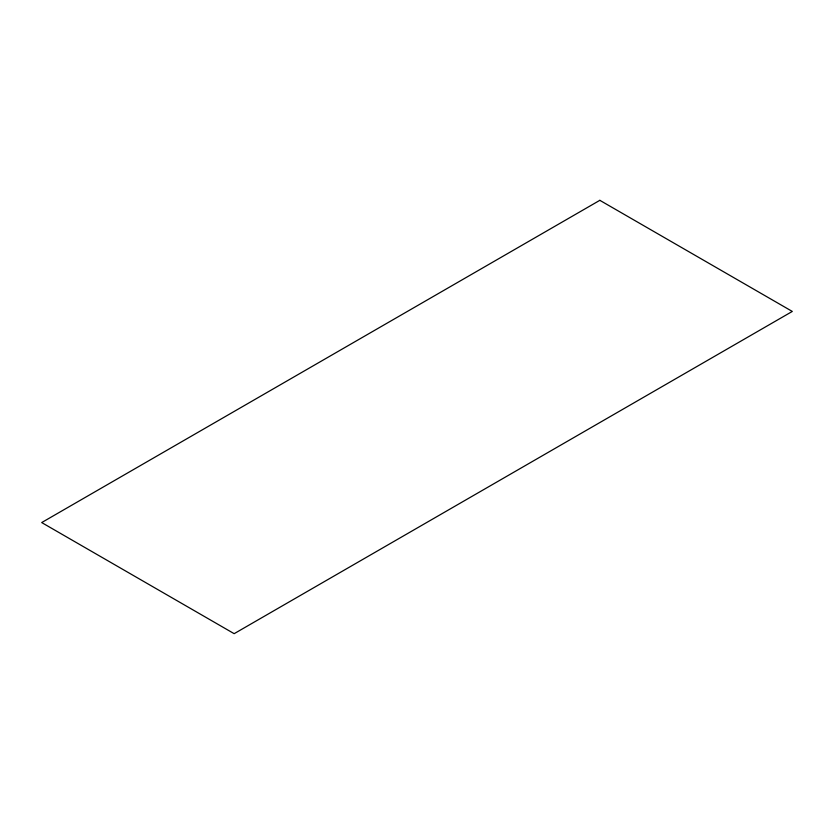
<?xml version="1.0" encoding="UTF-8"?>
<svg xmlns="http://www.w3.org/2000/svg" width="834" height="834" viewBox="0 0 834 834"><rect width="100%" height="100%" fill="white"/><g stroke="black" fill="none" stroke-linecap="round" stroke-linejoin="round"><path stroke-width="1.25" d="M599.834 200.327L41.7 522.564L234.166 633.673L792.3 311.436L599.834 200.327"/></g></svg>
